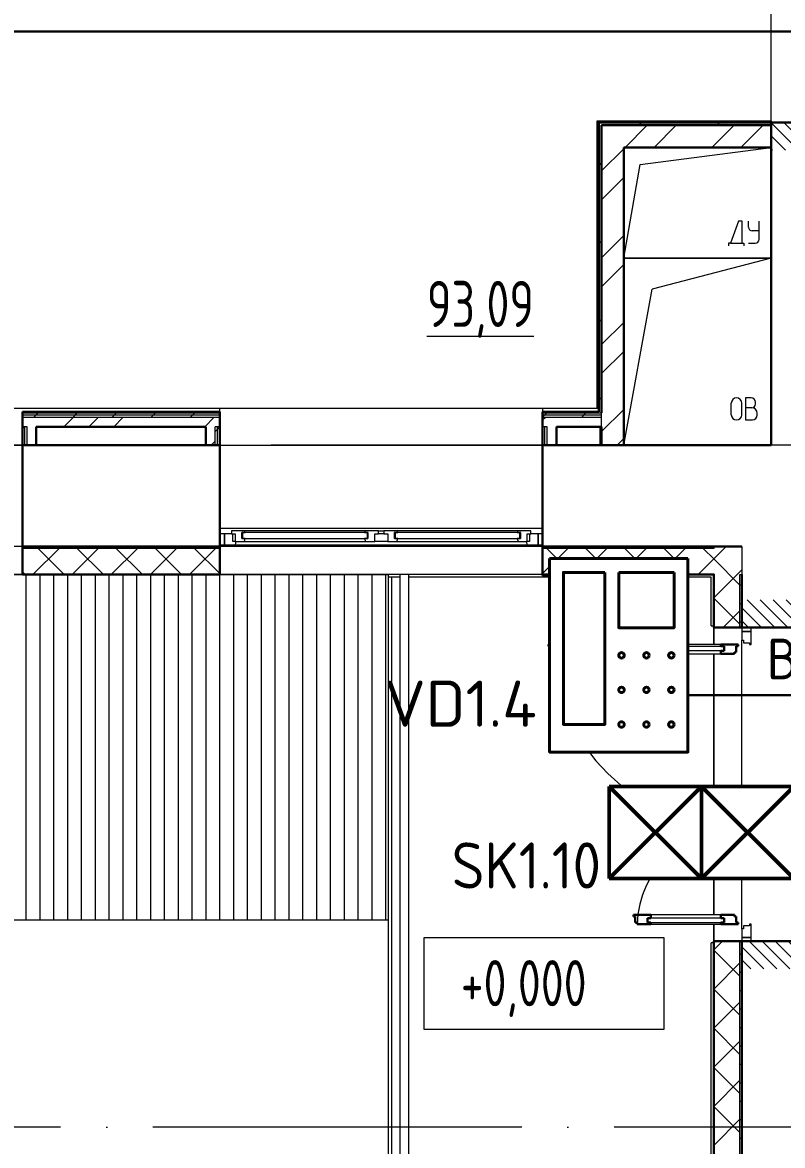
# Model space of a CAD drawing. Header units: millimetres. Extents: x -325553 to 627452, y -28539 to 738858.
# Drawn here: x -38415 to -34294, y 449575 to 455667 of the extents above; entities that cross this region are included whole.
import ezdxf

# ---------------------------------------------------------------- set-up
doc = ezdxf.new("R2010")
doc.units = ezdxf.units.MM
doc.set_wipeout_variables(frame=1)
for name, pattern in [('ADSK_Линия сетки', [25, 20, -2.5, 0, -2.5]), ('ADSK_Штриховая_ш2 п1_5', [4.5, 3, -1.5]), ('осевая', [2, 1.25, -0.25, 0.25, -0.25])]:
    doc.linetypes.add(name, pattern=pattern)
for name, color, linetype, lineweight in [('_ Окна', 7, 'Continuous', 9), ('RC-Извещатели_охранные', 5, 'Continuous', 30), ('RC-Линии_связи-Адресные', 5, 'Continuous', 30), ('RC-Линии_связи-Питание_220В', 6, 'осевая', 40), ('Аннотация', 7, 'Continuous', 18), ('Двери', 252, 'Continuous', 9), ('Крыша', 7, 'Continuous', 9), ('Крыша штриховка', 7, 'Continuous', 9), ('Лестницы', 252, 'Continuous', 9), ('лс', 5, 'Continuous', 30), ('Марки помещений', 252, 'Continuous', 20), ('Маркировка Не АУ', 7, 'Continuous', 25), ('НО СКУД', 7, 'Continuous', 50), ('Ограждение', 252, 'Continuous', 9), ('Окна', 252, 'Continuous', 9), ('Оси', 252, 'Continuous', 9), ('Отметки', 7, 'Continuous', 9), ('Пожарка', 7, 'Continuous', 25), ('Стены внутренние', 7, 'Continuous', 18), ('Стены наружные', 7, 'Continuous', 18), ('Стены штриховка', 7, 'Continuous', 9)]:
    doc.layers.add(name, color=color, linetype=linetype, lineweight=lineweight)
doc.layers.add('RC-Таблицы', color=7, linetype='Continuous')
doc.layers.add('Стены', color=194, linetype='Continuous')
doc.layers.add('Двери открывание', color=7, linetype='Continuous', lineweight=9, true_color=0xc0c0c0)
doc.styles.add('GOST Common_3', font='', dxfattribs={"height": 3.5})
doc.styles.add('ICOCPEUR', font='isocpeur.ttf', dxfattribs={"height": 250})
doc.styles.add('ISOCPEUR', font='isocpeur.ttf', dxfattribs={"width": 0.9, "height": 350})
doc.styles.get('GOST Common_3').set_extended_font_data('GOST 2.304 type A')
doc.linetypes.add('проект$0$Проводка в коробе', pattern='A,5,[130,ltypeshp.shx,S=1,R=0,X=0,Y=0],1.5,[130,ltypeshp.shx,S=1.5,R=90,X=0,Y=-1],0,[130,ltypeshp.shx,S=2.1,R=90,X=0,Y=1],1,[130,ltypeshp.shx,S=1,R=0,X=0.5,Y=0],5', length=12.5)

# ---------------------------------------------------------------- blocks, each defined once
blk = doc.blocks.new('домофон')
at = {"linetype": 'ByBlock', "lineweight": -2}
blk.add_wipeout([(54835.6, 183369.5), (54835.6, 184419.5), (55585.6, 184419.5), (55585.6, 183369.5)], dxfattribs=at).dxf.layer = 'RC-Извещатели_охранные'
at = {"layer": 'RC-Извещатели_охранные', "linetype": 'ByBlock', "lineweight": -2}
for points in [[(54835.6, 184419.5), (55585.6, 184419.5)], [(54835.6, 184419.5), (54835.6, 183369.5), (55585.6, 183369.5), (55585.6, 184419.5)], [(55135.6, 184344.5), (55135.6, 183519.5), (54910.6, 183519.5), (54910.6, 184344.5), (55135.6, 184344.5)], [(55210.6, 184344.5), (55210.6, 184044.5), (55510.6, 184044.5), (55510.6, 184344.5)], [(55210.6, 184344.5), (55510.6, 184344.5)]]:
    blk.add_lwpolyline(points, dxfattribs=at)
for centre in [(55225.6, 183894.5), (55360.6, 183894.5), (55495.6, 183894.5), (55225.6, 183707), (55360.6, 183707), (55495.6, 183707), (55225.6, 183519.5), (55360.6, 183519.5), (55495.6, 183519.5)]:
    blk.add_circle(centre, 15, dxfattribs=at)
blk = doc.blocks.new('тип 3')
at = {"color": 3}
blk.add_wipeout([(-201819.6, 375828), (-202819.6, 375828), (-202819.6, 376328), (-201819.6, 376328)], dxfattribs=at).dxf.layer = 'НО СКУД'
at = {"layer": 'НО СКУД', "color": 3}
for p, q in [((-202819.6, 376328), (-201819.6, 376328)), ((-202819.6, 375828), (-202819.6, 376328)), ((-202319.6, 376328), (-202819.6, 375828)), ((-202319.6, 375828), (-202819.6, 376328)), ((-202319.6, 376328), (-202319.6, 375828)), ((-201819.6, 376328), (-202319.6, 375828)), ((-201819.6, 375828), (-202319.6, 376328)), ((-201819.6, 376328), (-201819.6, 375828)), ((-201819.6, 375828), (-202819.6, 375828))]:
    blk.add_line(p, q, dxfattribs=at)
at = {"layer": 'НО СКУД', "color": 3, "ltscale": 30}
blk.add_line((-201819.6, 376328), (-201819.6, 375828), dxfattribs=at)
blk = doc.blocks.new('1 этаж')
at = {"layer": 'Двери', "lineweight": 18, "true_color": 0x636466}
h = blk.add_hatch(dxfattribs=at)
h.set_pattern_fill('FP_2', color=251, angle=-90, style=0, pattern_type=2)
h.set_pattern_definition([(315, (-34900.8, 18181.27), (35.3553, 35.3553), [])])
h.paths.add_polyline_path([(-34705.8, 17056.3), (-34705.8, 17206.3), (-35095.8, 17206.3), (-35095.8, 17056.3)])
h.paths.add_polyline_path([(-35095.8, 18906.3), (-34705.8, 18906.3), (-34705.8, 19056.3), (-35095.8, 19056.3)])
h = blk.add_hatch(dxfattribs=at)
h.set_pattern_fill('FP_2', color=251, angle=90, style=0, pattern_type=2)
h.set_pattern_definition([(135, (-34980.8, 13491.27), (-35.3553, -35.3553), [])])
h.paths.add_polyline_path([(-35255.8, 12616.3), (-34705.8, 12616.3), (-34705.8, 12766.3), (-35255.8, 12766.3)])
h.paths.add_polyline_path([(-35255.8, 14466.3), (-34705.8, 14466.3), (-34705.8, 14616.3), (-35255.8, 14616.3)])
at = {"color": 251, "lineweight": 18, "true_color": 0x636466}
for p, q in [((-35807.7, 16978.2), (-35095.8, 17071.3)), ((-35895.8, 16471.3), (-35807.7, 16978.2)), ((-35273.8, 16671.6), (-35317.4, 16551.6)), ((-35254.1, 16671.6), (-35273.8, 16671.6)), ((-35254.1, 16551.6), (-35254.1, 16671.6)), ((-35220, 16638.3), (-35220, 16671.6)), ((-35162.6, 16571.6), (-35162.6, 16671.6)), ((-35162.6, 16618.3), (-35200, 16618.3)), ((-35327.4, 16551.6), (-35327.4, 16536.6)), ((-35317.4, 16551.6), (-35327.4, 16551.6)), ((-35317.4, 16551.6), (-35254.1, 16551.6)), ((-35254.1, 16551.6), (-35244.1, 16551.6)), ((-35244.1, 16551.6), (-35244.1, 16536.6)), ((-35220, 16551.6), (-35182.6, 16551.6)), ((-35095.8, 16471.3), (-35895.8, 16471.3)), ((-35895.8, 16471.3), (-35095.8, 16471.3)), ((-35095.8, 16471.3), (-35741.7, 16302.4)), ((-35895.8, 15456.3), (-35741.7, 16302.4)), ((-35312.9, 15621.4), (-35312.9, 15684)), ((-35255.5, 15621.4), (-35255.5, 15684)), ((-35205.3, 15712.7), (-35235.3, 15712.7)), ((-35235.3, 15712.7), (-35235.3, 15592.7)), ((-35202, 15659.4), (-35235.3, 15659.4)), ((-35182, 15679.4), (-35182, 15689.4)), ((-35172, 15619.4), (-35172, 15629.4)), ((-35235.3, 15592.7), (-35198.7, 15592.7))]:
    blk.add_line(p, q, dxfattribs=at)
for centre, radius, start, end in [((-35200, 16638.3), 20, 180, 270), ((-35182.6, 16571.6), 20, 270, 0), ((-35284.2, 15684), 28.7, 0, 180), ((-35205.3, 15689.4), 23.3, 0, 90), ((-35202, 15679.4), 20, 270, 0), ((-35202, 15629.4), 30, 0, 90), ((-35284.2, 15621.4), 28.7, 180, 0), ((-35198.7, 15619.4), 26.7, 270, 0)]:
    blk.add_arc(centre, radius, start, end, dxfattribs=at)
at = {"layer": '_ Окна', "color": 251, "lineweight": 18, "true_color": 0x636466}
for p, q in [((-37966.8, 14991.3), (-38022.8, 14991.3)), ((-38022.8, 14991.3), (-38022.8, 14974.3)), ((-37965.8, 14990.3), (-37966.8, 14991.3)), ((-37964.8, 14991.3), (-37965.8, 14990.3)), ((-37950.2, 14991.3), (-37964.8, 14991.3)), ((-37947.8, 14982.3), (-37950.2, 14991.3)), ((-37298.4, 14991.3), (-37300.8, 14982.3)), ((-37283.8, 14991.3), (-37298.4, 14991.3)), ((-37282.8, 14990.3), (-37283.8, 14991.3)), ((-37281.8, 14991.3), (-37282.8, 14990.3)), ((-37225.8, 14991.3), (-37281.8, 14991.3)), ((-37225.8, 14974.3), (-37225.8, 14991.3)), ((-37139.8, 14991.3), (-37195.8, 14991.3)), ((-37195.8, 14991.3), (-37195.8, 14974.3)), ((-37138.8, 14990.3), (-37139.8, 14991.3)), ((-37137.8, 14991.3), (-37138.8, 14990.3)), ((-37123.2, 14991.3), (-37137.8, 14991.3)), ((-37120.8, 14982.3), (-37123.2, 14991.3)), ((-36471.4, 14991.3), (-36473.8, 14982.3)), ((-36456.8, 14991.3), (-36471.4, 14991.3)), ((-36455.8, 14990.3), (-36456.8, 14991.3)), ((-36454.8, 14991.3), (-36455.8, 14990.3)), ((-36398.8, 14991.3), (-36454.8, 14991.3)), ((-36398.8, 14974.3), (-36398.8, 14991.3)), ((-38022.8, 14974.3), (-38060.8, 14974.3)), ((-38060.8, 14974.3), (-38060.8, 14916.3)), ((-38022.8, 14974.3), (-38002.8, 14974.3)), ((-38014.8, 14933.3), (-38014.8, 14974.3)), ((-38002.8, 14933.3), (-38014.8, 14933.3)), ((-38002.8, 14974.3), (-38002.8, 14933.3)), ((-38002.8, 14933.3), (-37952.4, 14933.3)), ((-38001.4, 14916.3), (-37996.8, 14933.3)), ((-37965.8, 14950.3), (-37965.8, 14982.3)), ((-37965.8, 14982.3), (-37947.8, 14982.3)), ((-37947.8, 14950.3), (-37965.8, 14950.3)), ((-37952.4, 14933.3), (-37947.8, 14950.3)), ((-37300.8, 14982.3), (-37282.8, 14982.3)), ((-37282.8, 14950.3), (-37300.8, 14950.3)), ((-37300.8, 14950.3), (-37296.2, 14933.3)), ((-37296.2, 14933.3), (-37245.8, 14933.3)), ((-37282.8, 14982.3), (-37282.8, 14950.3)), ((-37245.8, 14933.3), (-37245.8, 14974.3)), ((-37245.8, 14974.3), (-37225.8, 14974.3)), ((-37195.8, 14974.3), (-37175.8, 14974.3)), ((-37175.8, 14974.3), (-37175.8, 14933.3)), ((-37175.8, 14933.3), (-37125.4, 14933.3)), ((-37138.8, 14950.3), (-37138.8, 14982.3)), ((-37138.8, 14982.3), (-37120.8, 14982.3)), ((-37120.8, 14950.3), (-37138.8, 14950.3)), ((-37125.4, 14933.3), (-37120.8, 14950.3)), ((-36473.8, 14982.3), (-36455.8, 14982.3)), ((-36455.8, 14950.3), (-36473.8, 14950.3)), ((-36473.8, 14950.3), (-36469.2, 14933.3)), ((-36469.2, 14933.3), (-36418.8, 14933.3)), ((-36455.8, 14982.3), (-36455.8, 14950.3)), ((-36424.8, 14933.3), (-36420.2, 14916.3)), ((-36418.8, 14933.3), (-36418.8, 14974.3)), ((-36418.8, 14974.3), (-36398.8, 14974.3)), ((-36406.8, 14933.3), (-36418.8, 14933.3)), ((-36406.8, 14974.3), (-36406.8, 14933.3)), ((-36360.8, 14974.3), (-36398.8, 14974.3)), ((-36360.8, 14916.3), (-36360.8, 14974.3)), ((-38060.8, 14916.3), (-38001.4, 14916.3)), ((-36420.2, 14916.3), (-36360.8, 14916.3))]:
    blk.add_line(p, q, dxfattribs=at)
at = {"layer": '_ Окна', "color": 251, "true_color": 0x636466}
for p, q in [((-38060.8, 14974.3), (-38085.8, 14974.3)), ((-38060.8, 14916.3), (-38060.8, 14974.3)), ((-37962.8, 14982.3), (-37965.8, 14982.3)), ((-37965.8, 14982.3), (-37965.8, 14950.3)), ((-37965.8, 14950.3), (-37962.8, 14950.3)), ((-37285.8, 14982.3), (-37962.8, 14982.3)), ((-37962.8, 14982.3), (-37962.8, 14950.3)), ((-37962.8, 14950.3), (-37962.8, 14982.3)), ((-37962.8, 14950.3), (-37285.8, 14950.3)), ((-37285.8, 14950.3), (-37285.8, 14982.3)), ((-37285.8, 14982.3), (-37285.8, 14950.3)), ((-37282.8, 14982.3), (-37285.8, 14982.3)), ((-37285.8, 14950.3), (-37282.8, 14950.3)), ((-37282.8, 14950.3), (-37282.8, 14982.3)), ((-37135.8, 14982.3), (-37138.8, 14982.3)), ((-37138.8, 14982.3), (-37138.8, 14950.3)), ((-37138.8, 14950.3), (-37135.8, 14950.3)), ((-36458.8, 14982.3), (-37135.8, 14982.3)), ((-37135.8, 14982.3), (-37135.8, 14950.3)), ((-37135.8, 14950.3), (-37135.8, 14982.3)), ((-37135.8, 14950.3), (-36458.8, 14950.3)), ((-36458.8, 14950.3), (-36458.8, 14982.3)), ((-36458.8, 14982.3), (-36458.8, 14950.3)), ((-36455.8, 14982.3), (-36458.8, 14982.3)), ((-36458.8, 14950.3), (-36455.8, 14950.3)), ((-36455.8, 14950.3), (-36455.8, 14982.3)), ((-36335.8, 14974.3), (-36360.8, 14974.3)), ((-36360.8, 14974.3), (-36360.8, 14916.3)), ((-38085.8, 14916.3), (-38060.8, 14916.3)), ((-36360.8, 14916.3), (-36335.8, 14916.3))]:
    blk.add_line(p, q, dxfattribs=at)
at = {"layer": 'Аннотация', "color": 251, "lineweight": 20, "true_color": 0x636466}
for p, q in [((-36978.1, 12286.3), (-36978.1, 12786.3)), ((-36978.1, 12786.3), (-35678.1, 12786.3)), ((-35678.1, 12786.3), (-35678.1, 12286.3)), ((-35678.1, 12286.3), (-36978.1, 12286.3))]:
    blk.add_line(p, q, dxfattribs=at)
at = {"layer": 'Двери', "color": 251, "linetype": 'ADSK_Штриховая_ш2 п1_5', "true_color": 0x636466}
for p, q in [((-34705.8, 17206.3), (-35095.8, 17206.3)), ((-35095.8, 17206.3), (-35095.8, 17056.3)), ((-35255.8, 14616.3), (-35255.8, 14466.3)), ((-35255.8, 14466.3), (-34705.8, 14466.3)), ((-34705.8, 12766.3), (-35255.8, 12766.3)), ((-35255.8, 12766.3), (-35255.8, 12616.3))]:
    blk.add_line(p, q, dxfattribs=at)
at = {"layer": 'Двери', "color": 251, "true_color": 0x636466}
for p, q in [((-35205.8, 14466.3), (-35255.8, 14466.3)), ((-35255.8, 14466.3), (-35255.8, 14446.3)), ((-35255.8, 14446.3), (-35205.8, 14446.3)), ((-35205.8, 14446.3), (-35255.8, 14446.3)), ((-35255.8, 14446.3), (-35255.8, 14399.3)), ((-35205.8, 14446.3), (-35205.8, 14466.3)), ((-35205.8, 14374.3), (-35205.8, 14446.3)), ((-35255.8, 14399.3), (-35246.8, 14399.3)), ((-35246.8, 14399.3), (-35246.8, 14384.3)), ((-35246.8, 14384.3), (-35214.8, 14384.3)), ((-35214.8, 14384.3), (-35214.8, 14374.3)), ((-36227.8, 14365.3), (-35351.8, 14365.3)), ((-36227.8, 14341.3), (-36227.8, 14365.3)), ((-35351.8, 14341.3), (-36227.8, 14341.3)), ((-35369.8, 14374.3), (-36209.8, 14374.3)), ((-36209.8, 14324.3), (-35369.8, 14324.3)), ((-35351.8, 14365.3), (-35351.8, 14341.3)), ((-35214.8, 14374.3), (-35205.8, 14374.3)), ((-35351.8, 12891.3), (-35767.8, 12891.3)), ((-35767.8, 12891.3), (-35767.8, 12867.3)), ((-35767.8, 12867.3), (-35351.8, 12867.3)), ((-35369.8, 12908.3), (-35749.8, 12908.3)), ((-35749.8, 12858.3), (-35369.8, 12858.3)), ((-35351.8, 12867.3), (-35351.8, 12891.3)), ((-35205.8, 12858.3), (-35214.8, 12858.3)), ((-35214.8, 12858.3), (-35214.8, 12848.3)), ((-35205.8, 12786.3), (-35205.8, 12858.3)), ((-35255.8, 12833.3), (-35255.8, 12786.3)), ((-35246.8, 12833.3), (-35255.8, 12833.3)), ((-35214.8, 12848.3), (-35246.8, 12848.3)), ((-35246.8, 12848.3), (-35246.8, 12833.3)), ((-35205.8, 12786.3), (-35255.8, 12786.3)), ((-35255.8, 12786.3), (-35255.8, 12766.3)), ((-35255.8, 12786.3), (-35205.8, 12786.3)), ((-35255.8, 12766.3), (-35205.8, 12766.3)), ((-35205.8, 12766.3), (-35205.8, 12786.3))]:
    blk.add_line(p, q, dxfattribs=at)
at = {"layer": 'Двери', "color": 251, "lineweight": 30, "true_color": 0x636466}
for p, q in [((-36209.8, 14374.3), (-36303.8, 14374.3)), ((-36303.8, 14374.3), (-36303.8, 14365.3)), ((-36303.8, 14365.3), (-36293.8, 14365.3)), ((-36293.8, 14365.3), (-36293.8, 14333.3)), ((-36293.8, 14333.3), (-36283.8, 14333.3)), ((-36283.8, 14333.3), (-36283.8, 14324.3)), ((-36283.8, 14324.3), (-36209.8, 14324.3)), ((-36227.8, 14365.3), (-36209.8, 14365.3)), ((-36227.8, 14341.3), (-36227.8, 14365.3)), ((-36209.8, 14341.3), (-36227.8, 14341.3)), ((-36209.8, 14365.3), (-36209.8, 14374.3)), ((-36209.8, 14324.3), (-36209.8, 14341.3)), ((-35275.8, 14374.3), (-35369.8, 14374.3)), ((-35369.8, 14365.3), (-35369.8, 14374.3)), ((-35351.8, 14365.3), (-35369.8, 14365.3)), ((-35369.8, 14341.3), (-35351.8, 14341.3)), ((-35369.8, 14324.3), (-35369.8, 14341.3)), ((-35369.8, 14324.3), (-35295.8, 14324.3)), ((-35351.8, 14341.3), (-35351.8, 14365.3)), ((-35295.8, 14324.3), (-35295.8, 14333.3)), ((-35295.8, 14333.3), (-35285.8, 14333.3)), ((-35285.8, 14333.3), (-35285.8, 14365.3)), ((-35285.8, 14365.3), (-35275.8, 14365.3)), ((-35275.8, 14365.3), (-35275.8, 14374.3)), ((-35749.8, 12908.3), (-35843.8, 12908.3)), ((-35843.8, 12908.3), (-35843.8, 12899.3)), ((-35843.8, 12899.3), (-35833.8, 12899.3)), ((-35833.8, 12899.3), (-35833.8, 12867.3)), ((-35833.8, 12867.3), (-35823.8, 12867.3)), ((-35823.8, 12867.3), (-35823.8, 12858.3)), ((-35823.8, 12858.3), (-35749.8, 12858.3)), ((-35749.8, 12891.3), (-35767.8, 12891.3)), ((-35767.8, 12891.3), (-35767.8, 12867.3)), ((-35767.8, 12867.3), (-35749.8, 12867.3)), ((-35749.8, 12908.3), (-35749.8, 12891.3)), ((-35749.8, 12867.3), (-35749.8, 12858.3)), ((-35295.8, 12908.3), (-35369.8, 12908.3)), ((-35369.8, 12908.3), (-35369.8, 12891.3)), ((-35369.8, 12891.3), (-35351.8, 12891.3)), ((-35369.8, 12867.3), (-35369.8, 12858.3)), ((-35351.8, 12867.3), (-35369.8, 12867.3)), ((-35369.8, 12858.3), (-35275.8, 12858.3)), ((-35351.8, 12891.3), (-35351.8, 12867.3)), ((-35295.8, 12899.3), (-35295.8, 12908.3)), ((-35285.8, 12899.3), (-35295.8, 12899.3)), ((-35285.8, 12867.3), (-35285.8, 12899.3)), ((-35275.8, 12867.3), (-35285.8, 12867.3)), ((-35275.8, 12858.3), (-35275.8, 12867.3))]:
    blk.add_line(p, q, dxfattribs=at)
at = {"layer": 'Двери открывание', "color": 251, "true_color": 0x636466}
for centre, radius, start, end in [((-35275.8, 14394.3), 1008, 181.1369, 270), ((-35275.8, 12838.3), 548, 90, 177.90845)]:
    blk.add_arc(centre, radius, start, end, dxfattribs=at)
at = {"layer": 'Крыша', "color": 251, "true_color": 0x636466}
for p, q in [((-40970.8, 14751.8), (-37170.8, 14754.2)), ((-37170.8, 12881.2), (-37170.8, 14754.2)), ((-40970.8, 12881.2), (-37170.8, 12881.2))]:
    blk.add_line(p, q, dxfattribs=at)
at = {"layer": 'Крыша штриховка', "color": 251, "linetype": 'Continuous', "true_color": 0x636466}
for p, q in [((-39135, 12881.2), (-39135, 14753)), ((-39060, 12881.2), (-39060, 14753)), ((-38985, 12881.2), (-38985, 14753.1)), ((-38910, 12881.2), (-38910, 14753.1)), ((-38835, 12881.2), (-38835, 14753.2)), ((-38760, 12881.2), (-38760, 14753.2)), ((-38685, 12881.2), (-38685, 14753.3)), ((-38610, 12881.2), (-38610, 14753.3)), ((-38535, 12881.2), (-38535, 14753.4)), ((-38460, 12881.2), (-38460, 14753.4)), ((-38385, 12881.2), (-38385, 14753.5)), ((-38310, 12881.2), (-38310, 14753.5)), ((-38235, 12881.2), (-38235, 14753.6)), ((-38160, 12881.2), (-38160, 14753.6)), ((-38085, 12881.2), (-38085, 14753.7)), ((-38010, 12881.2), (-38010, 14753.7)), ((-37935, 12881.2), (-37935, 14753.7)), ((-37860, 12881.2), (-37860, 14753.8)), ((-37785, 12881.2), (-37785, 14753.8)), ((-37710, 12881.2), (-37710, 14753.9)), ((-37635, 12881.2), (-37635, 14753.9)), ((-37560, 12881.2), (-37560, 14754)), ((-37485, 12881.2), (-37485, 14754)), ((-37410, 12881.2), (-37410, 14754.1)), ((-37335, 12881.2), (-37335, 14754.1)), ((-37260, 12881.2), (-37260, 14754.2)), ((-37185, 12881.2), (-37185, 14754.2))]:
    blk.add_line(p, q, dxfattribs=at)
at = {"layer": 'Лестницы', "color": 251, "true_color": 0x636466}
for p, q in [((-37155.8, 14739.3), (-37155.8, 11256.3)), ((-35405.8, 14374.3), (-35405.8, 14466.3)), ((-35405.8, 12908.3), (-35405.8, 14324.3)), ((-35405.8, 12766.3), (-35405.8, 12858.3))]:
    blk.add_line(p, q, dxfattribs=at)
at = {"layer": 'Ограждение', "color": 251, "true_color": 0x636466}
for p, q in [((-36040.8, 17216.3), (-35095.8, 17216.3)), ((-36040.8, 17216.3), (-36030.8, 17206.3)), ((-36040.8, 15656.3), (-36040.8, 17216.3)), ((-35095.8, 17216.3), (-35095.8, 17206.3)), ((-35095.8, 17206.3), (-35095.8, 17208.3)), ((-41855.8, 15656.3), (-36030.8, 15656.3)), ((-38085.8, 15636.3), (-38085.8, 15656.3)), ((-38085.8, 15656.3), (-36335.8, 15656.3)), ((-36335.8, 15656.3), (-36335.8, 15636.3)), ((-36025.8, 15556.3), (-36025.8, 15456.3)), ((-40905.8, 15456.3), (-39155.8, 15456.3)), ((-38085.8, 15456.3), (-36335.8, 15456.3)), ((-38085.8, 15006.3), (-36335.8, 15006.3)), ((-37110.3, 14754.3), (-37110.3, 11256.3)), ((-37060.3, 14754.3), (-37110.3, 14754.3)), ((-37060.3, 11256.3), (-37060.3, 14754.3))]:
    blk.add_line(p, q, dxfattribs=at)
at = {"layer": 'Окна', "color": 251, "true_color": 0x636466}
for p, q in [((-37964.8, 14991.3), (-37966.8, 14991.3)), ((-37298.4, 14991.3), (-37950.2, 14991.3)), ((-37281.8, 14991.3), (-37283.8, 14991.3)), ((-37225.8, 14991.3), (-37195.8, 14991.3)), ((-37137.8, 14991.3), (-37139.8, 14991.3)), ((-36471.4, 14991.3), (-37123.2, 14991.3)), ((-36454.8, 14991.3), (-36456.8, 14991.3)), ((-37952.4, 14933.3), (-37296.2, 14933.3)), ((-37175.8, 14933.3), (-37245.8, 14933.3)), ((-37195.8, 14974.3), (-37225.8, 14974.3)), ((-37125.4, 14933.3), (-36469.2, 14933.3)), ((-38001.4, 14916.3), (-36420.2, 14916.3))]:
    blk.add_line(p, q, dxfattribs=at)
at = {"layer": 'Оси', "color": 251, "linetype": 'ADSK_Линия сетки', "ltscale": 100, "true_color": 0x636466}
for p, q in [((-805.8, 15456.3), (-72528.1, 15456.3)), ((-26448.4, 11756.3), (-72528.1, 11756.3))]:
    blk.add_line(p, q, dxfattribs=at)
at = {"layer": 'Стены внутренние', "color": 251, "true_color": 0x636466}
for p, q in [((-35095.8, 17206.3), (-35095.8, 18906.3)), ((-39155.8, 14906.3), (-40905.8, 14906.3)), ((-36335.8, 14906.3), (-38085.8, 14906.3)), ((-35255.8, 14906.3), (-35255.8, 14754.3)), ((-39155.8, 14754.3), (-40905.8, 14754.3)), ((-37110.3, 14754.3), (-38085.8, 14754.3)), ((-36335.8, 14754.3), (-37060.3, 14754.3)), ((-35407.8, 14374.3), (-35407.8, 14466.3)), ((-35255.8, 12833.3), (-35255.8, 14399.3)), ((-35407.8, 12908.3), (-35407.8, 14324.3)), ((-35407.8, 12766.3), (-35407.8, 12858.3))]:
    blk.add_line(p, q, dxfattribs=at)
at = {"layer": 'Стены внутренние', "color": 251, "lineweight": 30, "true_color": 0x636466}
for p, q in [((-34705.8, 17206.3), (-35095.8, 17206.3)), ((-35095.8, 17071.3), (-35095.8, 15456.3)), ((-39155.8, 15456.3), (-39155.8, 14906.3)), ((-38160.8, 15456.3), (-39080.8, 15456.3)), ((-38085.8, 14906.3), (-38085.8, 15456.3)), ((-36335.8, 15456.3), (-36335.8, 14906.3)), ((-36015.8, 15456.3), (-36260.8, 15456.3)), ((-35095.8, 15456.3), (-35895.8, 15456.3)), ((-39155.8, 14906.3), (-38085.8, 14906.3)), ((-39155.8, 14896.3), (-39155.8, 14754.3)), ((-38085.8, 14754.3), (-38085.8, 14896.3)), ((-36335.8, 14896.3), (-36335.8, 14754.3)), ((-35255.8, 14906.3), (-35407.8, 14906.3)), ((-39155.8, 14754.3), (-38085.8, 14754.3)), ((-36335.8, 14754.3), (-35407.8, 14754.3)), ((-35407.8, 14754.3), (-35407.8, 14466.3)), ((-35255.8, 14754.3), (-35255.8, 14466.3)), ((-35407.8, 14466.3), (-35265.8, 14466.3)), ((-35255.8, 14466.3), (-34705.8, 14466.3)), ((-35407.8, 12766.3), (-35407.8, 11054.3)), ((-35265.8, 12766.3), (-35407.8, 12766.3)), ((-34705.8, 12766.3), (-35255.8, 12766.3)), ((-35255.8, 12766.3), (-35255.8, 11206.3))]:
    blk.add_line(p, q, dxfattribs=at)
at = {"layer": 'Стены внутренние', "color": 251, "linetype": 'Continuous', "lineweight": 9, "true_color": 0x636466}
for p, q in [((-39097, 14756.3), (-38957, 14896.3)), ((-38931.2, 14756.3), (-39071.2, 14896.3)), ((-38884.9, 14756.3), (-38744.9, 14896.3)), ((-38719.1, 14756.3), (-38859.1, 14896.3)), ((-38672.8, 14756.3), (-38532.8, 14896.3)), ((-38506.9, 14756.3), (-38646.9, 14896.3)), ((-38460.6, 14756.3), (-38320.6, 14896.3)), ((-38294.8, 14756.3), (-38434.8, 14896.3)), ((-38248.5, 14756.3), (-38108.5, 14896.3)), ((-38087.8, 14761.4), (-38222.7, 14896.3)), ((-36333.8, 14761.8), (-36199.3, 14896.3)), ((-36173.5, 14756.3), (-36313.5, 14896.3)), ((-36127.2, 14756.3), (-35987.2, 14896.3)), ((-35961.4, 14756.3), (-36101.4, 14896.3)), ((-35915, 14756.3), (-35775, 14896.3)), ((-35749.2, 14756.3), (-35889.2, 14896.3)), ((-35702.9, 14756.3), (-35562.9, 14896.3)), ((-35537.1, 14756.3), (-35677.1, 14896.3)), ((-35405.8, 14837.1), (-35465, 14896.3)), ((-35405.8, 14841.2), (-35340.8, 14906.3)), ((-35255.8, 14899.2), (-35262.8, 14906.3)), ((-38085.8, 14808.1), (-38087.8, 14811.6)), ((-35490.8, 14756.3), (-35405.8, 14841.2)), ((-35265.8, 14697.1), (-35405.8, 14837.1)), ((-39143.3, 14756.3), (-39153.8, 14766.7)), ((-38381.2, 14756.3), (-38382.3, 14754.3)), ((-36177.6, 14754.3), (-36178.8, 14756.3)), ((-35565.6, 14756.3), (-35566.7, 14754.3)), ((-35405.8, 14629.1), (-35255.8, 14779.1)), ((-35265.8, 14485), (-35405.8, 14625)), ((-35354.5, 14468.3), (-35265.8, 14557)), ((-35405.8, 12719.9), (-35361.5, 12764.3)), ((-35265.8, 12575.8), (-35405.8, 12715.8)), ((-35405.8, 12507.8), (-35265.8, 12647.8)), ((-35265.8, 12363.7), (-35405.8, 12503.7)), ((-35405.8, 12295.7), (-35265.8, 12435.7)), ((-35265.8, 12151.5), (-35405.8, 12291.5)), ((-35405.8, 12083.5), (-35265.8, 12223.5)), ((-35265.8, 11939.4), (-35405.8, 12079.4)), ((-35405.8, 11871.4), (-35265.8, 12011.4)), ((-35265.8, 11727.3), (-35405.8, 11867.3)), ((-35405.8, 11659.3), (-35265.8, 11799.3))]:
    blk.add_line(p, q, dxfattribs=at)
at = {"layer": 'Стены наружные', "color": 251, "lineweight": 30, "true_color": 0x636466}
for p, q in [((-35095.8, 17206.3), (-36030.8, 17206.3)), ((-36030.8, 17206.3), (-36030.8, 15636.3)), ((-36015.8, 17191.3), (-36015.8, 15631.3)), ((-35095.8, 17191.3), (-36015.8, 17191.3)), ((-35095.8, 17071.3), (-35095.8, 17206.3)), ((-35895.8, 15456.3), (-35895.8, 17071.3)), ((-35895.8, 17071.3), (-35095.8, 17071.3)), ((-38085.8, 15636.3), (-39155.8, 15636.3)), ((-39155.8, 15636.3), (-39155.8, 15456.3)), ((-38085.8, 15456.3), (-38085.8, 15636.3)), ((-36030.8, 15636.3), (-36335.8, 15636.3)), ((-36335.8, 15636.3), (-36335.8, 15456.3)), ((-39080.8, 15556.3), (-38160.8, 15556.3)), ((-39080.8, 15456.3), (-39080.8, 15556.3)), ((-38160.8, 15556.3), (-38160.8, 15456.3)), ((-36260.8, 15556.3), (-36015.8, 15556.3)), ((-36260.8, 15456.3), (-36260.8, 15556.3)), ((-36015.8, 15556.3), (-36015.8, 15456.3)), ((-39155.8, 15456.3), (-39080.8, 15456.3)), ((-38160.8, 15456.3), (-38085.8, 15456.3)), ((-36335.8, 15456.3), (-36260.8, 15456.3)), ((-36015.8, 15456.3), (-35895.8, 15456.3)), ((-39155.8, 14906.3), (-39155.8, 14896.3)), ((-38085.8, 14896.3), (-38085.8, 14906.3)), ((-35407.8, 14906.3), (-36335.8, 14906.3)), ((-36335.8, 14906.3), (-36335.8, 14896.3)), ((-35790.8, 14754.3), (-36335.8, 14754.3)), ((-36335.8, 14754.3), (-36335.8, 14749.3)), ((-36335.8, 14749.3), (-35790.8, 14749.3)), ((-35790.8, 14749.3), (-35790.8, 14754.3)), ((-35265.8, 14466.3), (-35255.8, 14466.3)), ((-35255.8, 12766.3), (-35265.8, 12766.3))]:
    blk.add_line(p, q, dxfattribs=at)
at = {"layer": 'Стены наружные', "color": 251, "linetype": 'Continuous', "lineweight": 9, "true_color": 0x636466}
for p, q in [((-35888.9, 17071.3), (-35768.9, 17191.3)), ((-35813.5, 17191.3), (-35798.5, 17206.3)), ((-35731.8, 17071.3), (-35611.8, 17191.3)), ((-35417.5, 17071.3), (-35297.5, 17191.3)), ((-35389.2, 17191.3), (-35374.2, 17206.3)), ((-35260.3, 17071.3), (-35140.3, 17191.3)), ((-36015.8, 16944.4), (-35895.8, 17064.4)), ((-36030.8, 16974), (-36015.8, 16989)), ((-36015.8, 16787.3), (-35895.8, 16907.3)), ((-36015.8, 16473), (-35895.8, 16593)), ((-36030.8, 16549.7), (-36015.8, 16564.7)), ((-36015.8, 16315.8), (-35895.8, 16435.8)), ((-36030.8, 16125.4), (-36015.8, 16140.4)), ((-36015.8, 16001.5), (-35895.8, 16121.5)), ((-36015.8, 15844.3), (-35895.8, 15964.3)), ((-36030.8, 15701.2), (-36015.8, 15716.2)), ((-39095.6, 15606.3), (-39083.1, 15618.8)), ((-39083.1, 15618.8), (-39070.6, 15631.3)), ((-39070.6, 15631.3), (-39065.6, 15636.3)), ((-38930.8, 15556.3), (-38880.8, 15606.3)), ((-38883.4, 15606.3), (-38870.9, 15618.8)), ((-38870.9, 15618.8), (-38858.4, 15631.3)), ((-38795.9, 15556.3), (-38745.9, 15606.3)), ((-38671.3, 15606.3), (-38658.8, 15618.8)), ((-38660.9, 15556.3), (-38610.9, 15606.3)), ((-38658.8, 15618.8), (-38646.3, 15631.3)), ((-38646.3, 15631.3), (-38641.3, 15636.3)), ((-38459.2, 15606.3), (-38446.7, 15618.8)), ((-38446.7, 15618.8), (-38434.2, 15631.3)), ((-38247, 15606.3), (-38234.5, 15618.8)), ((-38234.5, 15618.8), (-38222, 15631.3)), ((-38222, 15631.3), (-38217, 15636.3)), ((-38167.5, 15556.3), (-38117.5, 15606.3)), ((-36335.8, 15608.3), (-36325.3, 15618.8)), ((-36335.8, 15591.5), (-36321, 15606.3)), ((-36325.3, 15618.8), (-36312.8, 15631.3)), ((-36125.7, 15606.3), (-36113.2, 15618.8)), ((-36113.2, 15618.8), (-36100.7, 15631.3)), ((-36100.7, 15631.3), (-36095.7, 15636.3)), ((-36015.8, 15530), (-35895.8, 15650)), ((-39155.8, 15546), (-39145.6, 15556.3)), ((-38110.8, 15530.4), (-38098.3, 15542.9)), ((-38098.3, 15542.9), (-38085.8, 15555.4)), ((-38132.6, 15456.3), (-38110.8, 15478)), ((-35932.4, 15456.3), (-35895.8, 15492.9)), ((-36174.7, 14749.3), (-36177.6, 14754.3)), ((-35255.8, 14696), (-35265.8, 14696)), ((-35255.8, 14596), (-35265.8, 14596)), ((-35255.8, 14496), (-35265.8, 14496)), ((-35255.8, 12696), (-35265.8, 12696)), ((-35255.8, 12596), (-35265.8, 12596)), ((-35255.8, 12496), (-35265.8, 12496)), ((-35255.8, 12396), (-35265.8, 12396)), ((-35255.8, 12296), (-35265.8, 12296)), ((-35255.8, 12196), (-35265.8, 12196)), ((-35255.8, 12096), (-35265.8, 12096)), ((-35255.8, 11996), (-35265.8, 11996)), ((-35255.8, 11896), (-35265.8, 11896)), ((-35255.8, 11796), (-35265.8, 11796)), ((-35255.8, 11696), (-35265.8, 11696))]:
    blk.add_line(p, q, dxfattribs=at)
at = {"layer": 'Стены наружные', "color": 251, "true_color": 0x636466}
for p, q in [((-36025.8, 15471.3), (-36023.3, 15471.3)), ((-36023.3, 15471.3), (-36023.3, 15456.3)), ((-37110.3, 14739.3), (-37170.8, 14739.3)), ((-37155.8, 14739.3), (-37155.8, 10666.3)), ((-35422.8, 14739.3), (-37060.3, 14739.3)), ((-35422.8, 14476.3), (-35422.8, 14739.3)), ((-35422.8, 14476.3), (-35407.8, 14476.3)), ((-37170.8, 10056.3), (-37170.8, 12881.2)), ((-35422.8, 11256.3), (-35422.8, 12756.3)), ((-35407.8, 12756.3), (-35422.8, 12756.3))]:
    blk.add_line(p, q, dxfattribs=at)
at = {"layer": 'Стены штриховка', "color": 251, "true_color": 0x636466}
for p, q in [((-39155.8, 15631.3), (-38085.8, 15631.3)), ((-38085.8, 15618.8), (-39155.8, 15618.8)), ((-38085.8, 15606.3), (-39155.8, 15606.3)), ((-36335.8, 15631.3), (-36015.8, 15631.3)), ((-36015.8, 15618.8), (-36335.8, 15618.8)), ((-36015.8, 15606.3), (-36335.8, 15606.3)), ((-36015.8, 15556.3), (-36015.8, 15631.3)), ((-39130.8, 15556.3), (-39155.8, 15556.3)), ((-39143.3, 15456.3), (-39143.3, 15556.3)), ((-39130.8, 15456.3), (-39130.8, 15556.3)), ((-38110.8, 15456.3), (-38110.8, 15556.3)), ((-38085.8, 15556.3), (-38110.8, 15556.3)), ((-38098.3, 15456.3), (-38098.3, 15556.3)), ((-36310.8, 15556.3), (-36335.8, 15556.3)), ((-36323.3, 15456.3), (-36323.3, 15556.3)), ((-36310.8, 15456.3), (-36310.8, 15556.3)), ((-38085.8, 14896.3), (-39155.8, 14896.3)), ((-39153.8, 14756.3), (-39153.8, 14896.3)), ((-38087.8, 14896.3), (-38087.8, 14756.3)), ((-35407.8, 14896.3), (-36335.8, 14896.3)), ((-36333.8, 14756.3), (-36333.8, 14896.3)), ((-35407.8, 14906.3), (-35407.8, 14896.3)), ((-38087.8, 14756.3), (-39153.8, 14756.3)), ((-35405.8, 14756.3), (-36333.8, 14756.3)), ((-35407.8, 14754.3), (-35407.8, 14756.3)), ((-35405.8, 14756.3), (-35405.8, 14468.3)), ((-35265.8, 14466.3), (-35265.8, 14754.3)), ((-35265.8, 14754.3), (-35255.8, 14754.3)), ((-35405.8, 14468.3), (-35265.8, 14468.3)), ((-35405.8, 12764.3), (-35405.8, 11054.3)), ((-35265.8, 12764.3), (-35405.8, 12764.3)), ((-35265.8, 11206.3), (-35265.8, 12766.3))]:
    blk.add_line(p, q, dxfattribs=at)
at = {"layer": 'Марки помещений', "color": 251, "true_color": 0x636466, "style": 'GOST Common_3', "width": 0.9}
blk.add_text('%%U93,09', height=250, dxfattribs=at).set_placement((-36963.2, 16097.2))
at = {"layer": 'Отметки', "color": 251, "true_color": 0x636466, "style": 'GOST Common_3', "width": 0.9}
blk.add_text('+0,000', height=250, dxfattribs=at).set_placement((-36779.3, 12413))

msp = doc.modelspace()

# ---------------------------------------------------------------- linework, layer by layer
at = {"layer": 'RC-Линии_связи-Адресные'}
msp.add_line((-33520.8, 455617.5), (-47745.8, 455617.5), dxfattribs=at)
at = {"layer": 'лс', "color": 4}
msp.add_lwpolyline([(-34808.4, 452018.5), (-33076.2, 452018.5)], dxfattribs=at)

# ---------------------------------------------------------------- block references
msp.add_blockref('1 этаж', (740.6, 437918.3))

# ---------------------------------------------------------------- texts
at = {"layer": 'RC-Таблицы', "linetype": 'Continuous', "lineweight": 40, "transparency": 33554687, "insert": (-33980.5, 452031.4), "char_height": 220, "width": 1998.724, "attachment_point": 5, "style": 'ISOCPEUR'}
msp.add_mtext('В сеть\\PЛВС', dxfattribs=at)
at = {"layer": 'Пожарка', "color": 7, "lineweight": 25, "style": 'ICOCPEUR'}
msp.add_text('VD1.4', height=250, dxfattribs=at).set_placement((-36453.8, 451847.2))

# ---------------------------------------------------------------- next in the draw order: block references
at = {"layer": 'RC-Линии_связи-Питание_220В', "linetype": 'проект$0$Проводка в коробе'}
msp.add_blockref('домофон', (-90392.9, 268340), dxfattribs=at)

# ---------------------------------------------------------------- next in the draw order: texts
at = {"layer": 'Маркировка Не АУ', "insert": (-35683.3, 451094.6), "char_height": 250, "width": 1035.25, "attachment_point": 5, "style": 'ISOCPEUR', "bg_fill": 3, "box_fill_scale": 1, "bg_fill_color": 256, "bg_fill_transparency": 0}
msp.add_mtext('SK1.10', dxfattribs=at)

# ---------------------------------------------------------------- next in the draw order: block references
at = {"layer": 'Стены', "color": 1}
msp.add_blockref('тип 3', (167585.7, 75195.2), dxfattribs=at)

doc.saveas('drawing.dxf')
